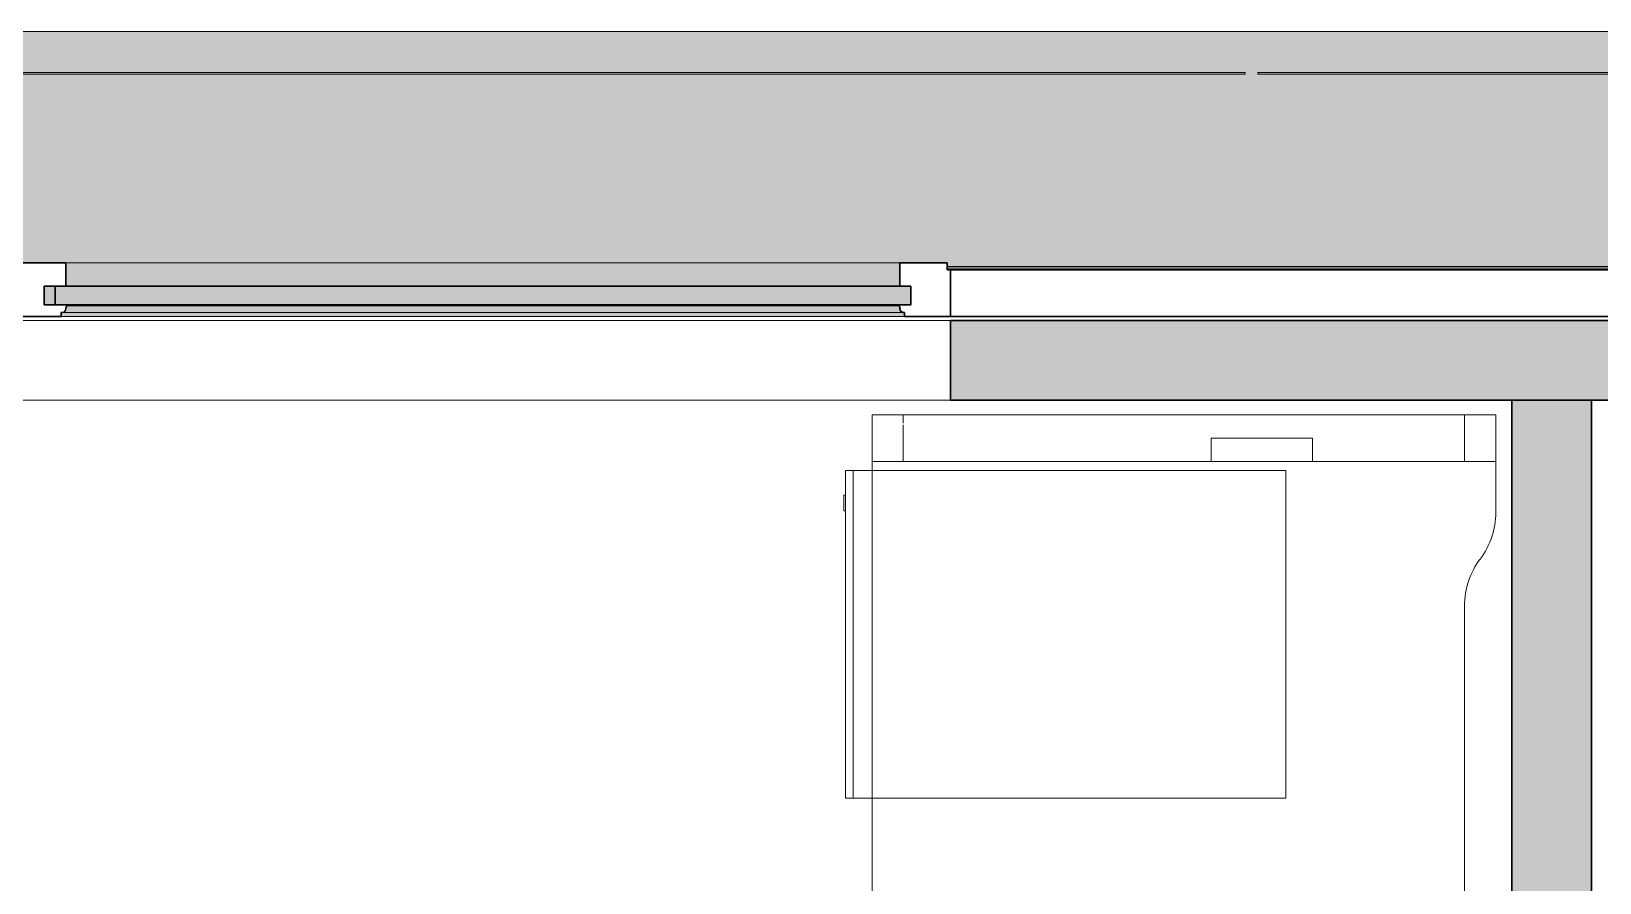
# Model space of a CAD drawing. Header units: millimetres. Extents: x 155927 to 295199, y -4084 to 97293.
# Drawn here: x 225986 to 227997, y 33626 to 34719 of the extents above; entities that cross this region are included whole.
import ezdxf

# ---------------------------------------------------------------- set-up
doc = ezdxf.new("R2010")
doc.units = ezdxf.units.MM
doc.header["$MEASUREMENT"] = 0
for name, color, linetype, lineweight in [('A-GLAZ', 7, 'CONTINUOUS', 9), ('A-GLAZ-CWMG', 7, 'CONTINUOUS', 9), ('A-WALL', 7, 'CONTINUOUS', 9), ('A-WALL-PATT', 7, 'CONTINUOUS', 9), ('I-FURN', 8, 'CONTINUOUS', 9), ('I-WALL', 7, 'CONTINUOUS', 9)]:
    doc.layers.add(name, color=color, linetype=linetype, lineweight=lineweight)

msp = doc.modelspace()

# ---------------------------------------------------------------- hatches: boundary and pattern name
at = {"layer": 'A-GLAZ'}
for points in [[(229688.5, 34417), (229692.8, 34417), (229692.8, 34718.6), (220908.8, 34718.6), (220908.8, 34417), (220913.2, 34417), (220913.2, 34421.6), (222104.5, 34421.6), (222104.5, 34417), (223441.2, 34417), (223441.2, 34421.6), (224632.5, 34421.6), (224632.5, 34417), (225969.2, 34417), (225969.2, 34421.6), (227160.5, 34421.6), (227160.5, 34417), (228497.2, 34417), (228497.2, 34421.6), (229688.5, 34421.6)], [(227099.6, 34391.7), (227099.6, 34421.6), (226030, 34421.6), (226030, 34391.7), (227076.3, 34391.7)], [(227113.6, 34367.7), (227113.6, 34391.7), (226002.1, 34391.7), (226002.1, 34367.7), (227076.3, 34367.7)], [(227104.1, 34357.7), (227100.7, 34360), (227099.4, 34362.7), (226029.8, 34362.7), (226028, 34359), (226027.8, 34357.7), (227101.8, 34357.7)], [(227099.8, 34362.7), (227098.4, 34366.6), (226031.3, 34366.6), (226030, 34362.7), (227099.6, 34362.7)], [(227098.4, 34366.6), (227098.4, 34367.7), (227076.3, 34366.6)], [(227105.6, 34352.8), (227105.6, 34357.7), (226024, 34357.7), (226024, 34352.8), (227104.1, 34352.8)]]:
    msp.add_hatch(color=256, dxfattribs=at).paths.add_polyline_path(points, flags=0)
h = msp.add_hatch(color=256, dxfattribs=at)
h.paths.add_polyline_path([(229692.8, 34414.8), (229692.8, 34417), (229688.5, 34417), (229688.5, 34414.8)], flags=0)
h.paths.add_polyline_path([(228497.2, 34414.8), (228497.2, 34417), (227160.5, 34417), (227160.5, 34414.8), (228492.2, 34414.8)], flags=0)
h.paths.add_polyline_path([(225964.2, 34414.8), (225969.2, 34414.8), (225969.2, 34417), (224632.5, 34417), (224632.5, 34414.8), (225575.4, 34414.8)], flags=0)
h.paths.add_polyline_path([(223436.2, 34414.8), (223441.2, 34414.8), (223441.2, 34417), (222104.5, 34417), (222104.5, 34414.8), (223174, 34414.8)], flags=0)
h.paths.add_polyline_path([(220908.8, 34414.8), (220913.2, 34414.8), (220913.2, 34417), (220908.8, 34417)], flags=0)
h = msp.add_hatch(color=256, dxfattribs=at)
h.paths.add_polyline_path([(229632.1, 34357.7), (229630.8, 34358.9), (229630.8, 34358.2)], flags=0)
h.paths.add_polyline_path([(226024, 34357.7), (226026.9, 34358.2), (226025.6, 34358.3)], flags=0)
h.paths.add_polyline_path([(227104.1, 34357.7), (227102.8, 34358.9), (227102.8, 34358.2)], flags=0)
h.paths.add_polyline_path([(224576.1, 34357.7), (224574.8, 34358.9), (224574.8, 34358.2)], flags=0)
h.paths.add_polyline_path([(222048.1, 34357.7), (222046.8, 34358.9), (222046.8, 34358.2)], flags=0)
at = {"layer": 'A-WALL-PATT'}
for points in [[(228492.8, 34245.6), (228492.8, 34347.6), (227164.8, 34347.6), (227164.8, 34245.6), (228276.9, 34245.6)], [(227986.9, 29907.6), (227986.9, 34245.6), (227884.9, 34245.6), (227884.9, 29907.6), (227976.8, 29907.6)]]:
    msp.add_hatch(color=256, dxfattribs=at).paths.add_polyline_path(points, flags=0)

# ---------------------------------------------------------------- linework, layer by layer
at = {"layer": 'A-GLAZ'}
for p, q in [((229692.8, 34718.6), (220908.8, 34718.6)), ((227099.6, 34421.6), (226030, 34421.6)), ((228497.2, 34417), (227160.5, 34417)), ((228497.2, 34414.8), (227160.5, 34414.8)), ((227098.4, 34366.6), (226031.3, 34366.6)), ((226025.6, 34357.7), (226024, 34357.7)), ((226024, 34352.8), (227105.6, 34352.8)), ((227104.1, 34357.7), (226025.6, 34357.7)), ((227105.6, 34357.7), (227104.1, 34357.7))]:
    msp.add_line(p, q, dxfattribs=at)
at = {"layer": 'A-GLAZ', "lineweight": 30}
for p, q in [((226030, 34421.6), (225969.2, 34421.6)), ((226030, 34391.7), (226030, 34421.6)), ((227160.5, 34421.6), (227099.6, 34421.6)), ((227099.6, 34421.6), (227099.6, 34391.7)), ((227160.5, 34412.6), (227160.5, 34421.6)), ((227164.8, 34412.6), (227160.5, 34412.6)), ((228492.8, 34412.6), (227164.8, 34412.6)), ((227164.8, 34412.6), (227164.8, 34352.8)), ((227164.8, 34352.8), (227164.8, 34412.6)), ((227113.6, 34391.7), (226002.1, 34391.7)), ((226002.1, 34391.7), (226002.1, 34367.7)), ((226016.1, 34367.7), (226016.1, 34391.7)), ((226016.1, 34391.7), (226030, 34391.7)), ((227099.6, 34391.7), (227113.6, 34391.7)), ((227113.6, 34367.7), (227113.6, 34391.7)), ((227113.6, 34391.7), (227113.6, 34367.7)), ((226002.1, 34367.7), (227113.6, 34367.7)), ((226031.3, 34367.7), (226016.1, 34367.7)), ((226031.3, 34366.6), (226031.3, 34367.7)), ((227113.6, 34367.7), (227098.4, 34367.7)), ((227098.4, 34367.7), (227098.4, 34366.6)), ((225964.8, 34352.8), (226024, 34352.8)), ((226024, 34352.8), (226024, 34357.7)), ((226024, 34357.7), (226025.6, 34357.7)), ((227104.1, 34357.7), (227105.6, 34357.7)), ((227105.6, 34357.7), (227105.6, 34352.8)), ((227105.6, 34352.8), (227164.8, 34352.8)), ((227164.8, 34352.8), (228492.8, 34352.8))]:
    msp.add_line(p, q, dxfattribs=at)
for centre, radius, start, end in [((226024.5, 34363), 5.36, 281.9524, 356.5739), ((226037.2, 34362.2), 7.4, 143.4261, 176.5739), ((227092.5, 34362.2), 7.4, 3.4261, 36.5739), ((227105.2, 34363), 5.36, 183.4261, 258.0476)]:
    msp.add_arc(centre, radius, start, end, dxfattribs=at)
at = {"layer": 'A-GLAZ'}
for points, knots in [([(226029, 34360), (226029.1, 34360.2), (226029.3, 34360.6), (226029.7, 34361.5), (226029.8, 34362.2), (226029.8, 34362.7)], [0.6, 0.6, 0.6, 0.6, 0.7, 0.8, 1, 1, 1, 1]), ([(227099.8, 34362.7), (227099.9, 34362.2), (227100, 34361.5), (227100.4, 34360.6), (227100.6, 34360.2), (227100.7, 34360)], [-1, -1, -1, -1, -0.8, -0.7, -0.6, -0.6, -0.6, -0.6]), ([(226025.6, 34357.7), (226026, 34357.8), (226026.7, 34358.1), (226027.5, 34358.5), (226027.9, 34358.8), (226028, 34359)], [0, 0, 0, 0, 0.2, 0.3, 0.4, 0.4, 0.4, 0.4]), ([(227101.6, 34359), (227101.8, 34358.8), (227102.2, 34358.5), (227103, 34358.1), (227103.6, 34357.8), (227104.1, 34357.7)], [-0.4, -0.4, -0.4, -0.4, -0.3, -0.2, 0, 0, 0, 0])]:
    msp.add_open_spline(points, degree=3, knots=knots, dxfattribs=at)
for points in [[(226030.5, 34365.4), (226030.7, 34365.8), (226031, 34366.2), (226031.3, 34366.6)], [(227098.4, 34366.6), (227098.7, 34366.2), (227098.9, 34365.8), (227099.1, 34365.4)]]:
    msp.add_open_spline(points, degree=3, dxfattribs=at)
at = {"layer": 'A-GLAZ-CWMG'}
for p, q in [((225229.9, 34665.6), (226050.8, 34665.6)), ((226050.8, 34663.6), (225229.9, 34663.6)), ((226050.8, 34665.6), (226425.8, 34665.6)), ((226425.8, 34663.6), (226050.8, 34663.6)), ((226425.8, 34665.6), (226800.8, 34665.6)), ((226800.8, 34663.6), (226425.8, 34663.6)), ((226800.8, 34665.6), (227542.8, 34665.6)), ((227542.8, 34663.6), (226800.8, 34663.6)), ((227542.8, 34665.6), (227542.8, 34663.6)), ((227558.9, 34663.6), (227558.9, 34665.6)), ((227558.9, 34665.6), (228300.8, 34665.6)), ((228300.8, 34663.6), (227558.9, 34663.6))]:
    msp.add_line(p, q, dxfattribs=at)
at = {"layer": 'A-WALL'}
msp.add_line((227164.8, 34347.6), (225964.8, 34347.6), dxfattribs=at)
at = {"layer": 'I-FURN'}
for p, q in [((227104.1, 34226.6), (227064.1, 34226.6)), ((227064.1, 34226.6), (227864.1, 34226.6)), ((227064.1, 34166.6), (227064.1, 34226.6)), ((227064.1, 34226.6), (227064.1, 34166.6)), ((227864.1, 34226.6), (227064.1, 34226.6)), ((227064.1, 34226.6), (227064.1, 32626.6)), ((227064.1, 32626.6), (227064.1, 34226.6)), ((227064.1, 34226.6), (227864.1, 34226.6)), ((227824.1, 34226.6), (227104.1, 34226.6)), ((227104.1, 34226.6), (227104.1, 34216)), ((227104.1, 34226.6), (227104.1, 34216)), ((227864.1, 34226.6), (227824.1, 34226.6)), ((227824.1, 34226.6), (227824.1, 34166.6)), ((227824.1, 34226.6), (227824.1, 34166.6)), ((227864.1, 34226.6), (227864.1, 34166.6)), ((227864.1, 34226.6), (227864.1, 34166.6)), ((227864.1, 34101.6), (227864.1, 34226.6)), ((227864.1, 34226.6), (227864.1, 34101.6)), ((227104.1, 34213.7), (227104.1, 34166.6)), ((227104.1, 34213.7), (227104.1, 34166.6)), ((227499.1, 34166.6), (227499.1, 34196.6)), ((227499.1, 34196.6), (227629.1, 34196.6)), ((227629.1, 34196.6), (227499.1, 34196.6)), ((227499.1, 34196.6), (227499.1, 34166.6)), ((227629.1, 34196.6), (227629.1, 34166.6)), ((227629.1, 34196.6), (227629.1, 34166.6)), ((227064.1, 34166.6), (227104.1, 34166.6)), ((227499.1, 34166.6), (227064.1, 34166.6)), ((227104.1, 34166.6), (227824.1, 34166.6)), ((227629.1, 34166.6), (227499.1, 34166.6)), ((227864.1, 34166.6), (227629.1, 34166.6)), ((227824.1, 34166.6), (227864.1, 34166.6)), ((227039.8, 34155), (227029.8, 34155)), ((227029.8, 34155), (227029.8, 33735)), ((227039.8, 33735), (227039.8, 34155)), ((227064.1, 34155), (227039.8, 34155)), ((227039.8, 34155), (227039.8, 33735)), ((227594.8, 34155), (227064.1, 34155)), ((227594.8, 33735), (227594.8, 34155)), ((227029.8, 34123.4), (227027.8, 34123.4)), ((227027.8, 34103.4), (227027.8, 34123.4)), ((227027.8, 34123.4), (227027.8, 34103.4)), ((227027.8, 34103.4), (227029.8, 34103.4)), ((227824.1, 33149.3), (227824.1, 33981.6)), ((227824.1, 33981.6), (227824.1, 33149.3)), ((227029.8, 33735), (227039.8, 33735)), ((227039.8, 33735), (227064.1, 33735)), ((227064.1, 33735), (227594.8, 33735))]:
    msp.add_line(p, q, dxfattribs=at)
for centre, start, end in [((227764.1, 34101.6), 323.1301, 0), ((227764.1, 34101.6), 323.1301, 0), ((227924.1, 33981.6), 143.1301, 180), ((227924.1, 33981.6), 143.1301, 180)]:
    msp.add_arc(centre, 100, start, end, dxfattribs=at)
at = {"layer": 'I-WALL', "lineweight": 30}
for p, q in [((228492.8, 34347.6), (227164.8, 34347.6)), ((227164.8, 34347.6), (227164.8, 34245.6)), ((227164.8, 34245.6), (228492.8, 34245.6)), ((227986.9, 34245.6), (227884.9, 34245.6)), ((227884.9, 34245.6), (227884.9, 29907.6)), ((227986.9, 29907.6), (227986.9, 34245.6))]:
    msp.add_line(p, q, dxfattribs=at)
at = {"layer": 'I-WALL'}
msp.add_line((227164.8, 34245.6), (225964.8, 34245.6), dxfattribs=at)

doc.saveas('drawing.dxf')
